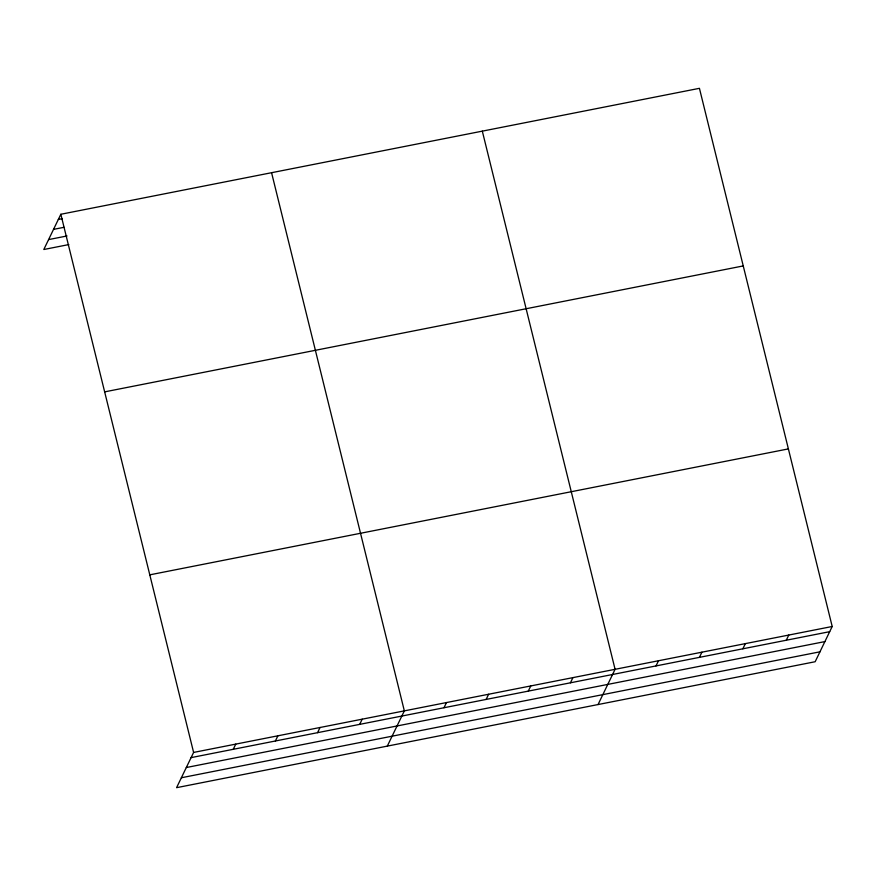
<?xml version="1.0" encoding="UTF-8"?>
<svg xmlns="http://www.w3.org/2000/svg" width="876" height="876" viewBox="0 0 876 876"><rect width="100%" height="100%" fill="white"/><g stroke="black" fill="none" stroke-linecap="round" stroke-linejoin="round"><path stroke-width="1.31" d="M60.838 214.27L193.607 752.429L176.569 787.677L815.162 661.73L832.2 626.493L699.431 88.323L60.838 214.27L43.8 249.507L68.821 244.579M233.246 749.298L235.754 744.118M275.392 740.986L277.9 735.807M317.539 732.675L320.047 727.496M359.686 724.364L362.193 719.185M387.301 746.111L404.34 710.874L271.571 172.703M443.979 707.742L446.486 702.552M486.125 699.431L488.633 694.241M528.272 691.12L530.779 685.93M570.429 682.809L572.926 677.619M598.045 704.556L615.083 669.308L482.315 131.148M655.993 665.924L658.5 660.745M699.42 657.361L701.928 652.182M742.848 648.798L745.356 643.619M786.265 640.236L788.772 635.056M58.331 219.449L62.284 218.671M53.535 229.37L64.068 227.3M48.596 239.597L67.036 235.962M104.649 391.868L743.242 265.921M149.796 574.842L788.389 448.895M193.607 752.429L832.2 626.493M191.099 757.62L829.692 631.673M186.303 767.529L824.896 641.593M181.365 777.757L819.958 651.81"/></g></svg>
